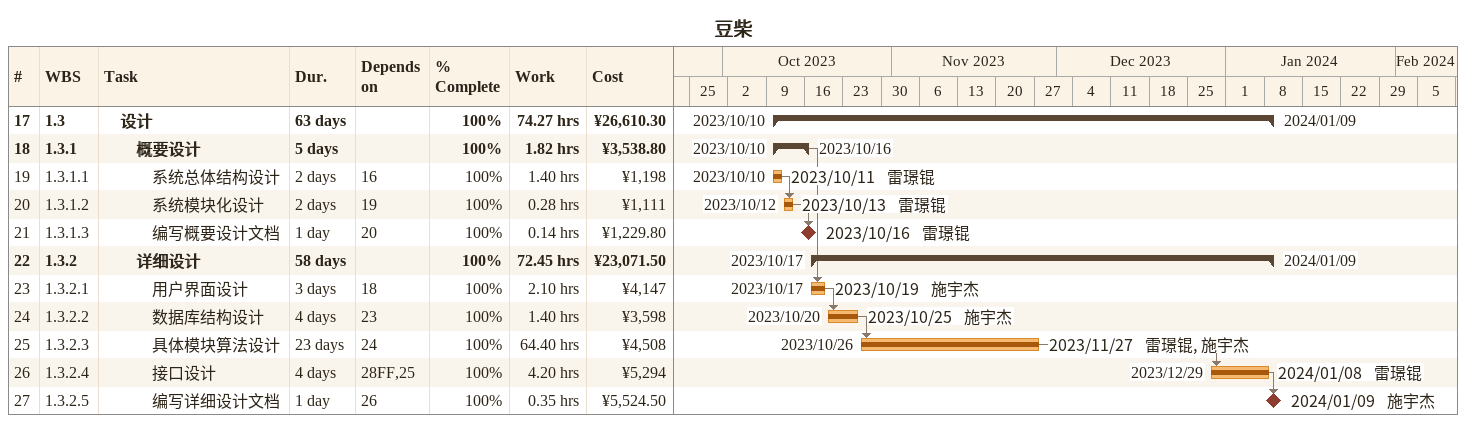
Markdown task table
豆柴

| ID | WBS | Task | Duration | Start | Finish | Predecessors | Resources | % complete | Work (h) | Cost (¥) |
|---|---|---|---|---|---|---|---|---|---|---|
| 17 | 1.3 | **设计** | 63d | 2023-10-10 | 2024-01-09 |  |  | 100 | 74.27 | 26610.30 |
| 18 | 1.3.1 | **概要设计** | 5d | 2023-10-10 | 2023-10-16 |  |  | 100 | 1.82 | 3538.80 |
| 19 | 1.3.1.1 | 系统总体结构设计 | 2d | 2023-10-10 | 2023-10-11 | 16 | 雷璟锟 | 100 | 1.40 | 1198 |
| 20 | 1.3.1.2 | 系统模块化设计 | 2d | 2023-10-12 | 2023-10-13 | 19 | 雷璟锟 | 100 | 0.28 | 1111 |
| 21 | 1.3.1.3 | 编写概要设计文档 | 1d | 2023-10-16 | 2023-10-16 | 20 | 雷璟锟 | 100 | 0.14 | 1229.80 |
| 22 | 1.3.2 | **详细设计** | 58d | 2023-10-17 | 2024-01-09 |  |  | 100 | 72.45 | 23071.50 |
| 23 | 1.3.2.1 | 用户界面设计 | 3d | 2023-10-17 | 2023-10-19 | 18 | 施宇杰 | 100 | 2.10 | 4147 |
| 24 | 1.3.2.2 | 数据库结构设计 | 4d | 2023-10-20 | 2023-10-25 | 23 | 施宇杰 | 100 | 1.40 | 3598 |
| 25 | 1.3.2.3 | 具体模块算法设计 | 23d | 2023-10-26 | 2023-11-27 | 24 | 雷璟锟, 施宇杰 | 100 | 64.40 | 4508 |
| 26 | 1.3.2.4 | 接口设计 | 4d | 2023-12-29 | 2024-01-08 | 28FF, 25 | 雷璟锟 | 100 | 4.20 | 5294 |
| 27 | 1.3.2.5 | 编写详细设计文档 | 1d | 2024-01-09 | 2024-01-09 | 26 | 施宇杰 | 100 | 0.35 | 5524.50 |
